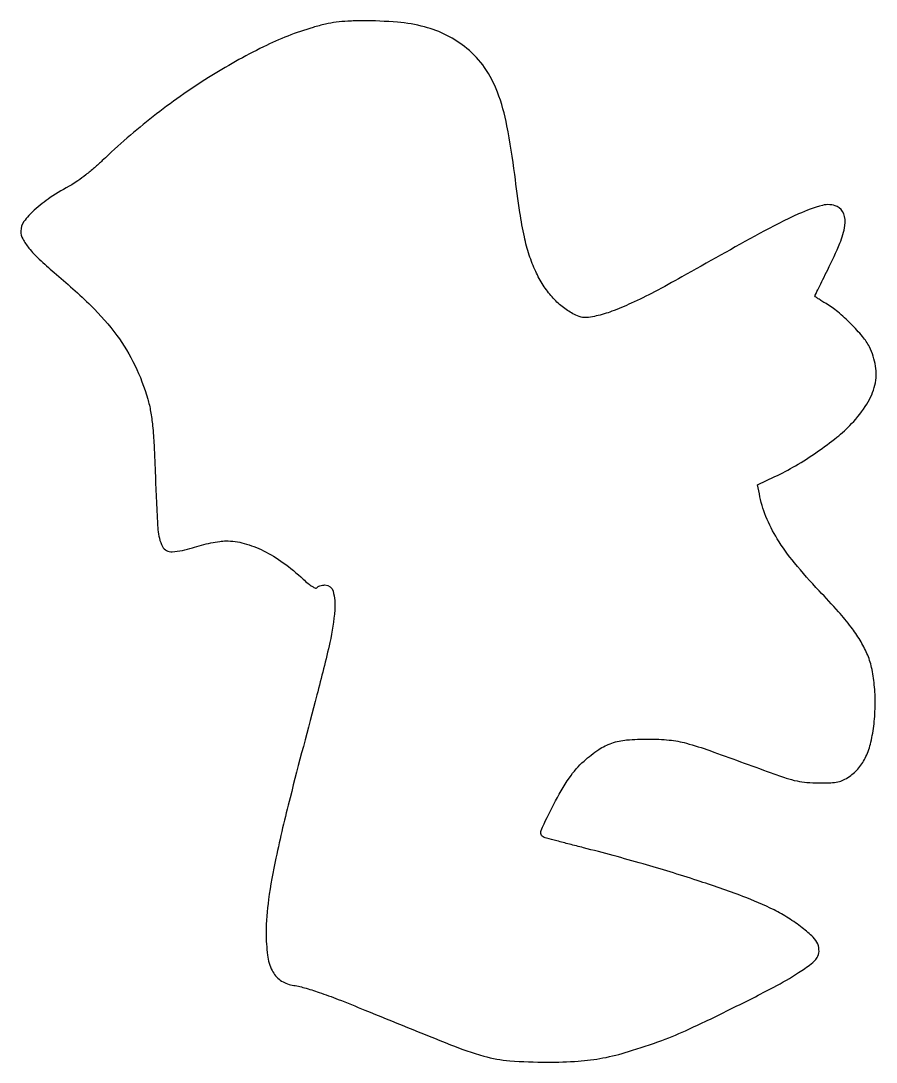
# Model space of a CAD drawing. Extents: x 0 to 331, y 1 to 403.
import ezdxf

# ---------------------------------------------------------------- set-up
doc = ezdxf.new("R2010")
doc.units = 0

msp = doc.modelspace()

# ---------------------------------------------------------------- linework, layer by layer
msp.add_lwpolyline([(113, 400.392503, 0.043011), (93.785443, 392.892685, 0.026276), (72.533447, 380.987265, 0.024929), (51.157129, 365.950314, 0.025322), (31.5, 348.934039, -0.012802), (28.467367, 346.173067, -0.011011), (25.143699, 343.424791, -0.011149), (22.016042, 341.063874, -0.031139), (19.691315, 339.599759, 0.020954), (11.406381, 334.614482, 0.038748), (5.209039, 329.79428, 0.0491), (1.217066, 325.370821, 0.160366), (0, 321.673754, 0.124433), (0.7494, 318.709126, 0.045822), (3.156276, 315.08913, 0.034161), (7.117464, 310.808359, 0.015337), (12.854997, 305.723265, -0.019859), (27.13322, 292.836317, -0.039871), (37.107103, 281.39902, -0.046941), (44.07532, 269.869733, -0.042184), (49.066273, 256.828631, -0.027033), (50.175177, 252.030923, -0.018757), (50.92759, 246.515408, -0.012117), (51.487191, 238.950249, -0.003318), (52.000981, 227, 0.005999), (53.000564, 206.333575, 0.104717), (54.778609, 199.883968, 0.299929), (58.520974, 197.788979, 0.061672), (66.322058, 199.334905, -0.015293), (69.803265, 200.367066, -0.013367), (73.500381, 201.236318, -0.013558), (76.884351, 201.841882, -0.038407), (79.274983, 202.017153, -0.066303), (86.345876, 201.049505, -0.04774), (93.799322, 198.211422, -0.042193), (101.462341, 193.580746, -0.030618), (109.159011, 187.239783, 0.015825), (111.083248, 185.556556, 0.033026), (112.701913, 184.3985, 0.041895), (113.929659, 183.772924, 0.366368), (114.468028, 183.948268, -0.127211), (114.889766, 184.352461, -0.046421), (115.651404, 184.691054, -0.042302), (116.592276, 184.922289, -0.039129), (117.583768, 185, -0.344377), (120.735225, 182.537365, -0.079579), (121.349583, 175.356476, -0.03759), (119.472552, 162.819903, -0.009152), (114.455385, 142.5, 0.002253), (104.065301, 102.782154, 0.010247), (98.595862, 79.513298, 0.017548), (95.766202, 63.534925, 0.034271), (94.840347, 50.638476, 0.031776), (95.365255, 41.955134, 0.084805), (97.151741, 36.035804, 0.122678), (100.306631, 32.338875, 0.11425), (104.909931, 30.432156, -0.026657), (109.651309, 29.37945, -0.014848), (115.303141, 27.621994, -0.010577), (122.656187, 24.91856, -0.003812), (133, 20.773928, 0.002072), (166.069893, 7.389535, 0.025583), (178.923166, 2.997324, 0.050658), (189.088961, 1.180061, 0.019259), (203.5, 0.644445, 0.01611), (215.472243, 1.046636, 0.03051), (225.04333, 2.266783, 0.028214), (234.871093, 4.715717, 0.011787), (247.817872, 9.066541, 0.022248), (258.272076, 13.39143, 0.00569), (274.779883, 21.327549, 0.005646), (291.082757, 29.62528, 0.023029), (300.682456, 35.225961, 0.01852), (305.472696, 38.582708, 0.083595), (307.807097, 41.059902, 0.1424), (308.564889, 43.458316, 0.096915), (308.077458, 46.296269, 0.11401), (306.32583, 48.910336, 0.023055), (302.049563, 52.565849, 0.0241), (296.745078, 56.297016, 0.025202), (291.182754, 59.440702, 0.02716), (279.061024, 64.705134, 0.010045), (261.472768, 70.834345, 0.009201), (240.518819, 77.243523, 0.007144), (217.5, 83.469289, -0.000801), (212.045127, 84.870633, -0.001171), (207.245901, 86.123746, -0.000561), (203.166245, 87.204085, -0.020967), (202.252005, 87.488818, -0.434116), (201.129525, 90.086943, -0.017921), (206.015446, 100.27541, -0.025691), (212.074062, 110.513053, -0.065913), (217.720707, 116.985359, -0.03159), (223.4212, 121.397022, -0.066361), (228.42337, 123.893689, -0.060501), (234.197818, 125.121795, -0.022536), (242.5, 125.484314, -0.023807), (250.678058, 125.083015, -0.042935), (257.272179, 123.866362, -0.019066), (266.357329, 120.992161, -0.001528), (290, 112.426621, 0.009137), (295.906126, 110.388012, 0.026988), (300.053206, 109.284236, 0.032149), (303.878523, 108.737794, 0.01807), (308.569365, 108.543114, 0.0102), (313.142625, 108.611979, 0.042798), (315.8691, 108.943504, 0.061045), (317.997137, 109.668806, 0.037349), (320.294934, 111, 0.070555), (323.942299, 114.334559, 0.062961), (326.685921, 118.67649, 0.052658), (328.614471, 124.260147, 0.029534), (329.818378, 131.346019, 0.024901), (330.274661, 139.011464, 0.027426), (329.938896, 146.438912, 0.029587), (328.865579, 153.125012, 0.049576), (327.090717, 158.527825, 0.031727), (324.41595, 163.666763, 0.02716), (320.982006, 168.71161, 0.019679), (316.07943, 174.635968, 0.006908), (308.595067, 182.759469, -0.017205), (299.066524, 193.538919, -0.034151), (292.432378, 202.808155, -0.041991), (288.059222, 211.438946, -0.049944), (285.490714, 220.197807), (284.827893, 223.730948), (291.470889, 226.839582, 0.023533), (299.473044, 231.053954, 0.01802), (307.810327, 236.372479, 0.018372), (315.418144, 242.044089, 0.033131), (321.139858, 247.306343, 0.0487), (327.070494, 254.890681, 0.084617), (330.156065, 262.240144, 0.095948), (330.428513, 269.531598, 0.079613), (328.034609, 276.932162, 0.056449), (325.375423, 280.951167, 0.022094), (320.876871, 285.863245, 0.02229), (315.814384, 290.490944, 0.041498), (311.270375, 293.687437, -0.006677), (309.63358, 294.67626, -0.01043), (308.254423, 295.57523, -0.004897), (307.12149, 296.36421, -0.242782), (307, 296.599667, -0.112466), (307.069314, 296.903923, -0.000559), (308.441772, 299.751661, -0.002505), (310.026703, 302.989379, -0.001579), (311.908161, 306.754645, 0.017099), (316.637564, 317.002914, 0.062789), (318.558243, 323.869177, 0.124335), (318.105507, 328.378787, 0.20162), (315.531499, 331.167602, 0.175158), (309.862842, 331.626223, 0.039831), (300.648213, 328.307567, 0.019513), (285.591526, 320.766379, 0.002799), (255.5, 303.975969, -0.007922), (244.947125, 298.228697, -0.013781), (235.992368, 293.84442, -0.016561), (228.476538, 290.714376, -0.035106), (222.439121, 288.904101, -0.017484), (219.483421, 288.347406, -0.062644), (217.566163, 288.2974, -0.069511), (215.801162, 288.725299, -0.024909), (213.439121, 289.798459, -0.051608), (209.27104, 292.525598, -0.041122), (205.391509, 296.247822, -0.038521), (201.936142, 300.822634, -0.03334), (199.03422, 306.094064, -0.030715), (196.541131, 312.424684, -0.02515), (194.646656, 319.448209, -0.016871), (192.936762, 328.875116, -0.004909), (190.93727, 343.5, 0.015875), (187.929896, 362.399143, 0.043269), (184.241979, 375.418406, 0.060437), (179.288083, 384.859004, 0.071395), (172.445115, 392.255841, 0.052558), (164.680454, 397.306532, 0.053482), (156.077844, 400.592056, 0.044012), (145.60055, 402.390513, 0.021306), (132, 402.926966, 0.011019), (126.385639, 402.78534, 0.021341), (121.914492, 402.382144, 0.023006), (117.720123, 401.624897, 0.015388)], format="xyb", close=True)

doc.saveas('drawing.dxf')
